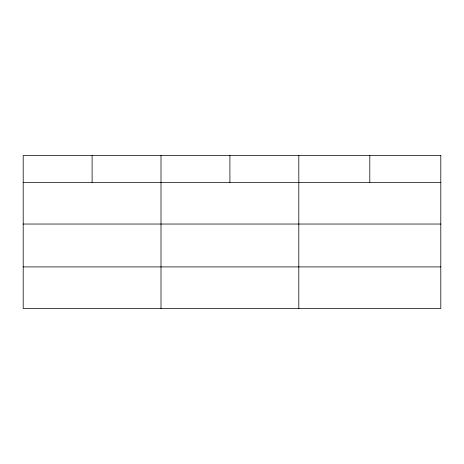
<?xml version="1.0" encoding="UTF-8"?>
<svg xmlns="http://www.w3.org/2000/svg" width="464" height="464" viewBox="0 0 464 464"><rect width="100%" height="100%" fill="white"/><g stroke="black" fill="none" stroke-linecap="round" stroke-linejoin="round"><path stroke-width="0.7" d="M23.2 182.439L440.8 182.439M23.2 224.037L440.8 224.037M23.2 266.899L440.8 266.899M369.808 155.504L369.808 182.439M298.816 155.504L298.816 308.496M229.912 155.504L229.912 182.439M161.008 155.504L161.008 308.496M92.104 155.504L92.104 182.439M440.8 155.504L23.2 155.504L23.2 308.496L440.8 308.496L440.8 155.504"/></g></svg>
